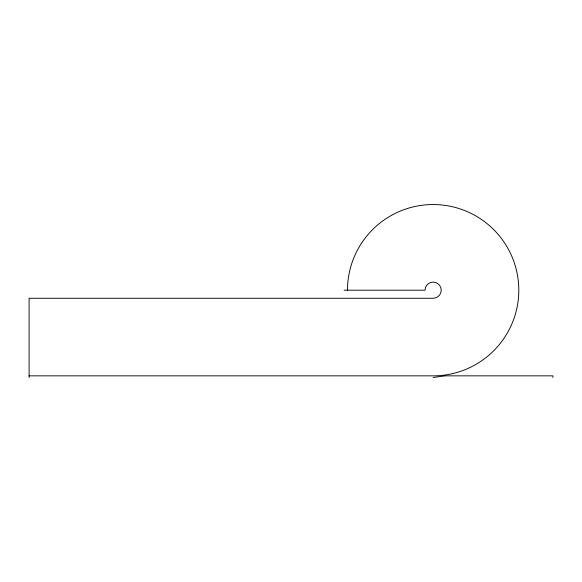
<?xml version="1.0" encoding="UTF-8"?>
<svg xmlns="http://www.w3.org/2000/svg" width="582" height="582" viewBox="0 0 582 582"><rect width="100%" height="100%" fill="white"/><g stroke="black" fill="none" stroke-linecap="round" stroke-linejoin="round"><path stroke-width="0.87" d="M433.139 377.463L445.419 375.848L552.9 375.848L552.9 377.463M344.093 290.192L425.064 290.192A8.083 8.083 0 0 1 433.139 282.11A8.083 8.083 0 0 1 441.221 290.192A8.083 8.083 0 0 1 433.139 298.275L29.1 298.275L29.1 377.463M29.1 375.848L433.139 375.848A85.656 85.656 0 0 0 518.802 290.192A85.656 85.656 0 0 0 433.139 204.537A85.656 85.656 0 0 0 347.483 290.192"/></g></svg>
